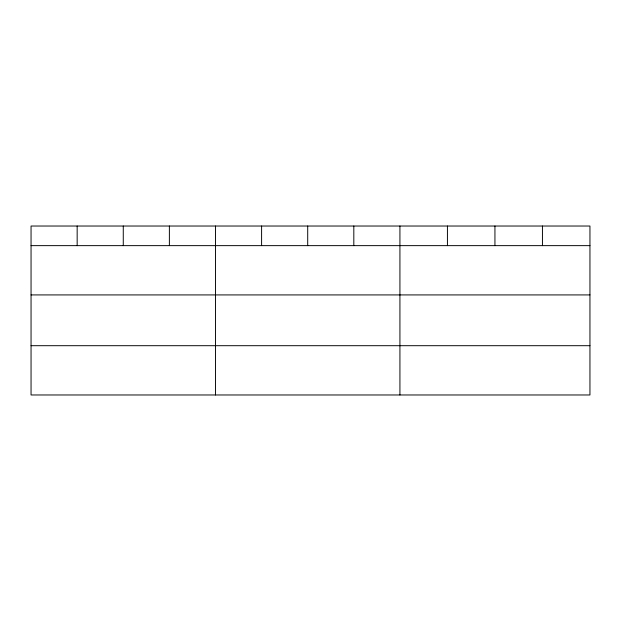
<?xml version="1.0" encoding="UTF-8"?>
<svg xmlns="http://www.w3.org/2000/svg" width="621" height="621" viewBox="0 0 621 621"><rect width="100%" height="100%" fill="white"/><g stroke="black" fill="none" stroke-linecap="round" stroke-linejoin="round"><path stroke-width="0.93" d="M589.95 294.921L589.95 226.028L31.05 226.028L31.05 394.972L589.95 394.972L589.95 294.921L31.05 294.921M31.05 245.637L589.95 245.637M31.05 345.695L589.95 345.695M542.443 226.028L542.443 245.637M494.937 226.028L494.937 245.637M447.43 226.028L447.43 245.637M399.924 226.028L399.924 394.972M353.815 226.028L353.815 245.637M307.705 226.028L307.705 245.637M261.596 226.028L261.596 245.637M215.487 226.028L215.487 394.972M169.378 226.028L169.378 245.637M123.269 226.028L123.269 245.637M77.159 226.028L77.159 245.637"/></g></svg>
